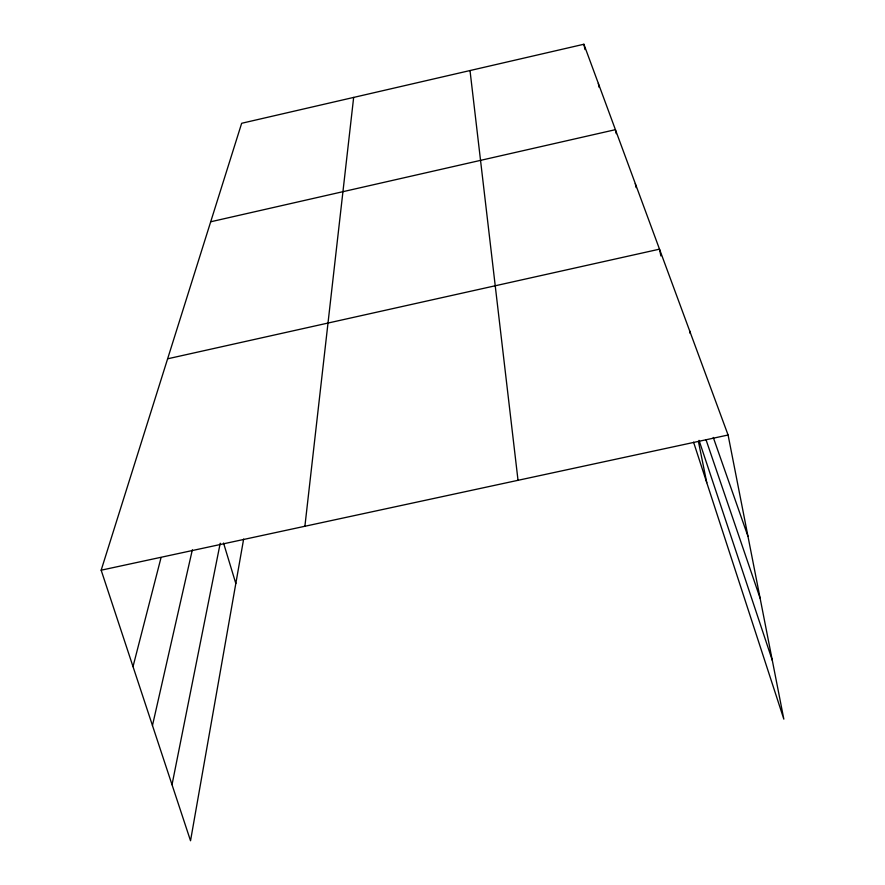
<?xml version="1.0" encoding="UTF-8"?>
<svg xmlns="http://www.w3.org/2000/svg" width="885" height="885" viewBox="0 0 885 885"><rect width="100%" height="100%" fill="white"/><g stroke="black" fill="none" stroke-linecap="round" stroke-linejoin="round"><path stroke-width="1.33" d="M304.894 526.265L353.657 97.416M243.641 539.065L190.529 840.75L101.167 570.194L241.66 123.28L583.89 44.25L728.089 435.011L783.833 719.129L693.575 442.19M172.022 784.707L220.221 543.213M152.463 725.512L192.344 549.817M133.016 666.615L161.037 557.638M210.696 221.781L615.407 129.675L616.237 133.69M167.619 358.801L659.502 249.161L660.874 255.931M101.167 570.194L728.089 435.011M713.277 437.433L747.969 536.343M706.064 439.867L760.104 598.205M699.05 440.365L772.295 660.332M223.54 543.036L235.819 583.503M583.89 44.25L584.996 49.571M598.326 83.367L599.156 87.383M635.297 183.56L636.127 187.609M698.486 441.792L706.772 482.679M689.614 330.758L690.156 333.435M470.012 70.546L518.024 480.312"/></g></svg>
